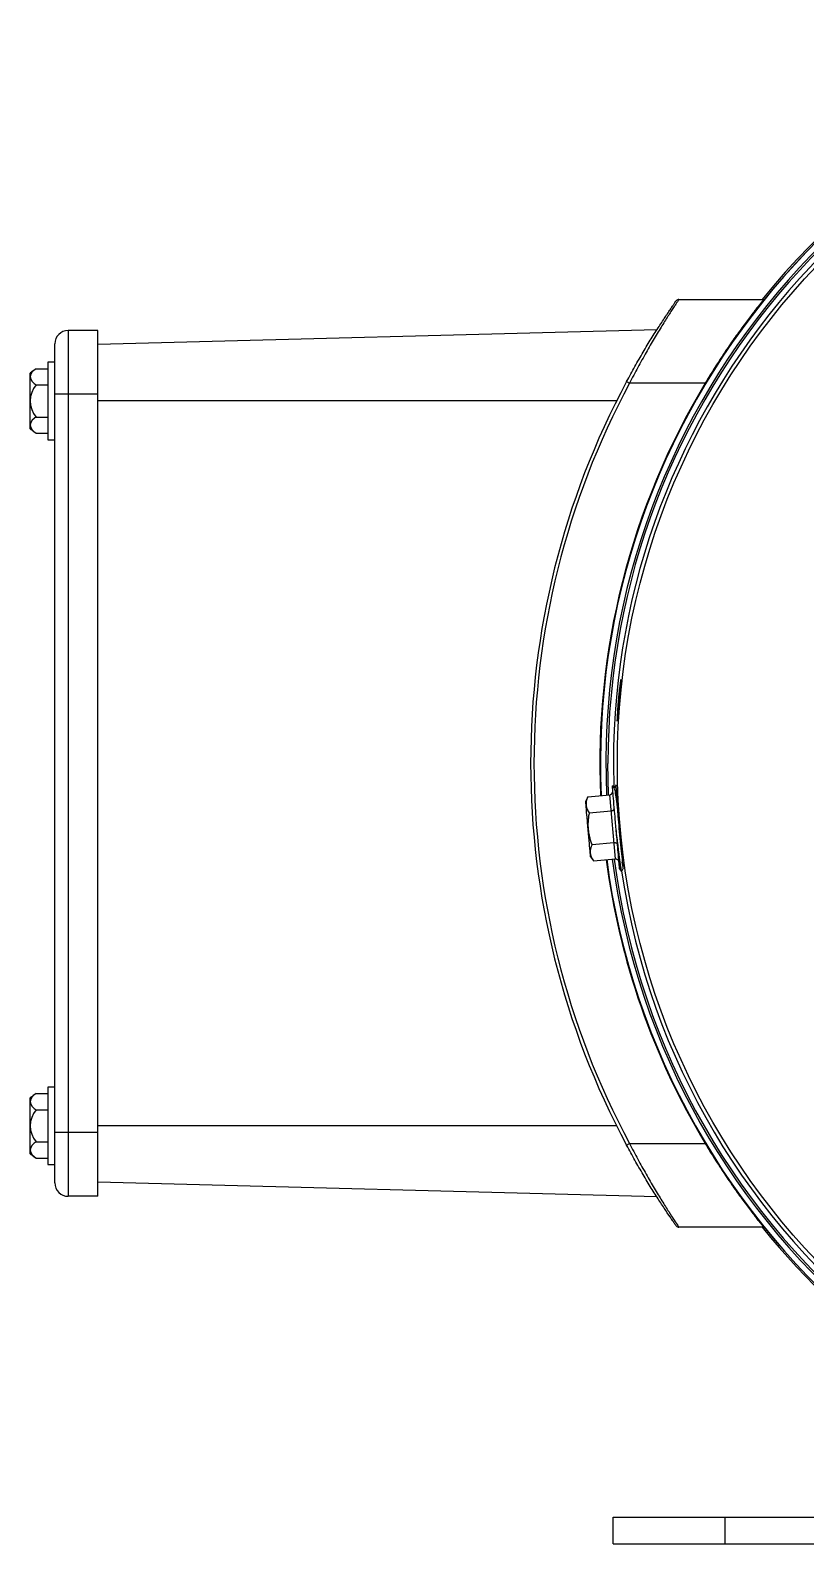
# Paper-space layout '_Right' of a CAD drawing. Header units: inches. Extents: x -5.86 to 3.45, y -3.5 to 3.45.
# Drawn here: x -5.86 to -2.39, y -3.5 to 3.29 of the extents above; entities that cross this region are included whole.
import ezdxf

# ---------------------------------------------------------------- set-up
doc = ezdxf.new("R2010")
doc.units = ezdxf.units.IN
doc.header["$MEASUREMENT"] = 0

psp = doc.layouts.new('_Right')

# ---------------------------------------------------------------- linework, layer by layer
at = {"color": 7, "linetype": 'Continuous', "lineweight": 25}
for p, q in [((-2.955, 2.08), (-2.5748, 2.08)), ((-5.6935, 1.941), (-5.6935, -1.941)), ((-5.5605, 1.941), (-5.6935, 1.941)), ((-3.0542, 1.9431), (-5.5605, 1.8775)), ((-5.5605, -1.941), (-5.5605, 1.941)), ((-5.7535, -1.881), (-5.7535, 1.881)), ((-5.8365, 1.7693), (-5.7845, 1.7693)), ((-5.7535, 1.799), (-5.7845, 1.799)), ((-5.7845, 1.799), (-5.7845, 1.451)), ((-5.8635, 1.5), (-5.8635, 1.75)), ((-5.8365, 1.6972), (-5.7845, 1.6972)), ((-3.1895, 1.7121), (-3.1763, 1.705)), ((-2.8371, 1.705), (-3.1763, 1.705)), ((-5.5605, 1.655), (-5.7535, 1.655)), ((-5.8365, 1.5528), (-5.7845, 1.5528)), ((-5.8365, 1.4807), (-5.7845, 1.4807)), ((-5.7845, 1.451), (-5.7535, 1.451)), ((-3.2439, -0.1122), (-3.2526, -0.0998)), ((-3.3636, -0.1494), (-3.3731, -0.1696)), ((-3.3636, -0.1494), (-3.2652, -0.1408)), ((-3.24, -0.4284), (-3.2652, -0.1408)), ((-3.3573, -0.2213), (-3.2589, -0.2127)), ((-3.2463, -0.3565), (-3.3447, -0.3651)), ((-3.3513, -0.4187), (-3.3384, -0.4371)), ((-3.3385, -0.437), (-3.24, -0.4284)), ((-3.2223, -0.4712), (-3.2133, -0.4841)), ((-3.2107, -0.4837), (-3.2037, -0.4688)), ((-3.213, -0.4842), (-3.2109, -0.4839)), ((-5.8365, -1.4807), (-5.7845, -1.4807)), ((-5.7535, -1.451), (-5.7845, -1.451)), ((-5.7845, -1.451), (-5.7845, -1.799)), ((-5.8635, -1.75), (-5.8635, -1.5)), ((-5.8365, -1.5528), (-5.7845, -1.5528)), ((-5.5605, -1.655), (-5.7535, -1.655)), ((-5.8365, -1.6972), (-5.7845, -1.6972)), ((-3.1895, -1.7121), (-3.1763, -1.705)), ((-3.1763, -1.705), (-2.8371, -1.705)), ((-5.8365, -1.7693), (-5.7845, -1.7693)), ((-5.7845, -1.799), (-5.7535, -1.799)), ((-3.0542, -1.9431), (-5.5605, -1.8775)), ((-5.5605, -1.941), (-5.6935, -1.941)), ((-2.5748, -2.08), (-2.955, -2.08)), ((-3.25, -3.4986), (-3.25, -3.379)), ((-3.25, -3.379), (-1.75, -3.379)), ((-2.75, -3.379), (-2.75, -3.4986)), ((-3.25, -3.4986), (-1.75, -3.4986))]:
    psp.add_line(p, q, dxfattribs=at)
at = {"color": 8, "linetype": 'Continuous', "lineweight": 25}
for p, q in [((-3.2348, 1.625), (-5.5605, 1.625)), ((-3.2706, -0.1412), (-3.2736, 0)), ((-3.2488, 0), (-3.247, -0.1078)), ((-3.2348, -1.625), (-5.5605, -1.625))]:
    psp.add_line(p, q, dxfattribs=at)
at = {"color": 7, "linetype": 'Continuous', "lineweight": 25}
psp.add_circle((0, 0), 3.2312, dxfattribs=at)
for centre, radius, start, end in [((0, 0), 3.3076, 97.50108, 182.49892), ((0, 0), 3.315, 97.49549, 141.13769), ((-2.955, 2.065), 0.015, 90, 145.0532), ((-5.6935, 1.881), 0.06, 90, 180), ((-5.7535, 1.625), 0.1665, 119.90545, 131.34778), ((-5.8185, 1.7278), 0.0453, 113.38329, 173.03837), ((-5.8185, 1.7387), 0.0453, 186.96163, 246.61671), ((-5.7535, 1.625), 0.11, 138.99842, 221.00158), ((0, 0), 3.62, 151.77377, 208.22623), ((0, 0), 3.605, 151.77377, 208.22623), ((0, 0), 3.31, 148.99548, 182.50074), ((-5.8185, 1.5113), 0.0453, 113.38329, 173.03837), ((-5.8185, 1.5222), 0.0453, 186.96163, 246.61671), ((-5.7535, 1.625), 0.1665, 228.65222, 240.09455), ((0, 0), 3.3076, 187.50108, 0), ((0, 0), 3.31, 187.49926, 211.00452), ((-5.7535, -1.625), 0.1665, 119.90545, 131.34778), ((-5.8185, -1.5222), 0.0453, 113.38329, 173.03837), ((-5.8185, -1.5113), 0.0453, 186.96163, 246.61671), ((-5.7535, -1.625), 0.11, 138.99842, 221.00158), ((-5.8185, -1.7387), 0.0453, 113.38329, 173.03837), ((-5.8185, -1.7278), 0.0453, 186.96163, 246.61671), ((-5.7535, -1.625), 0.1665, 228.65222, 240.09455), ((-5.6935, -1.881), 0.06, 180, 270), ((-2.955, -2.065), 0.015, 214.9468, 270), ((0, 0), 3.315, 218.86231, 251.10169)]:
    psp.add_arc(centre, radius, start, end, dxfattribs=at)
at = {"color": 8, "linetype": 'Continuous', "lineweight": 25}
for radius, start, end in [(3.3071, 97.50145, 182.49855), (3.2823, 97.5204, 182.4796), (3.2736, 97.52707, 180), (3.2488, 98.53647, 180), (3.2736, 187.52707, 2.47293), (3.2488, 188.56339, 1.94013), (3.3071, 187.50145, 0), (3.2823, 187.5204, 0)]:
    psp.add_arc((0, 0), radius, start, end, dxfattribs=at)
at = {"color": 7, "linetype": 'Continuous', "lineweight": 25}
for points, knots in [([(-3.1895, 1.7121), (-3.1773, 1.7349), (-3.165, 1.7572), (-3.1403, 1.801), (-3.1279, 1.8225), (-3.1029, 1.8646), (-3.0907, 1.8848), (-3.0729, 1.9136), (-3.067, 1.923), (-3.0555, 1.9412), (-3.0498, 1.9501), (-3.0334, 1.9757), (-3.0231, 1.9913), (-3.0091, 2.0124), (-3.0047, 2.019), (-2.9964, 2.0312), (-2.9926, 2.0368), (-2.9857, 2.047), (-2.9826, 2.0515), (-2.9771, 2.0594), (-2.9748, 2.0628), (-2.9692, 2.0708), (-2.9673, 2.0736), (-2.9673, 2.0736)], [0, 0, 0, 0, 0.125, 0.125, 0.25, 0.25, 0.375, 0.375, 0.4375, 0.4375, 0.5, 0.5, 0.625, 0.625, 0.6875, 0.6875, 0.75, 0.75, 0.8125, 0.8125, 0.875, 0.875, 1, 1, 1, 1]), ([(-2.955, 2.08), (-2.955, 2.08), (-2.9569, 2.0772), (-2.9624, 2.0689), (-2.9646, 2.0655), (-2.97, 2.0574), (-2.9731, 2.0527), (-2.9799, 2.0423), (-2.9837, 2.0366), (-2.9918, 2.024), (-2.9962, 2.0172), (-3.0101, 1.9954), (-3.0203, 1.9793), (-3.0367, 1.9528), (-3.0423, 1.9436), (-3.0538, 1.9246), (-3.0597, 1.9149), (-3.0774, 1.8849), (-3.0896, 1.864), (-3.1146, 1.8201), (-3.127, 1.7977), (-3.1518, 1.752), (-3.1641, 1.7287), (-3.1763, 1.705)], [0, 0, 0, 0, 0.125, 0.125, 0.1875, 0.1875, 0.25, 0.25, 0.3125, 0.3125, 0.375, 0.375, 0.5, 0.5, 0.5625, 0.5625, 0.625, 0.625, 0.75, 0.75, 0.875, 0.875, 1, 1, 1, 1]), ([(-2.5748, 2.08), (-2.5748, 2.08), (-2.5772, 2.077), (-2.5842, 2.0684), (-2.5871, 2.0647), (-2.5938, 2.0563), (-2.5976, 2.0515), (-2.606, 2.0408), (-2.6107, 2.0349), (-2.6207, 2.022), (-2.626, 2.015), (-2.6428, 1.993), (-2.6549, 1.9769), (-2.6743, 1.9505), (-2.681, 1.9413), (-2.6946, 1.9224), (-2.7014, 1.9127), (-2.7223, 1.883), (-2.7365, 1.8623), (-2.7582, 1.8299), (-2.7655, 1.8188), (-2.78, 1.7966), (-2.7872, 1.7854), (-2.8087, 1.7515), (-2.823, 1.7285), (-2.8371, 1.705)], [0, 0, 0, 0, 0.125, 0.125, 0.1875, 0.1875, 0.25, 0.25, 0.3125, 0.3125, 0.375, 0.375, 0.5, 0.5, 0.5625, 0.5625, 0.625, 0.625, 0.75, 0.75, 0.8125, 0.8125, 0.875, 0.875, 1, 1, 1, 1]), ([(-3.2321, 0.2066), (-3.232, 0.2102), (-3.2318, 0.2143), (-3.2313, 0.2232), (-3.231, 0.2282), (-3.2304, 0.2386), (-3.23, 0.2441), (-3.2292, 0.2555), (-3.2288, 0.2616), (-3.2278, 0.2736), (-3.2273, 0.2797), (-3.2262, 0.292), (-3.2256, 0.2981), (-3.2239, 0.3158), (-3.2226, 0.3272), (-3.2209, 0.3419), (-3.2203, 0.3466), (-3.2193, 0.3548), (-3.2188, 0.3585), (-3.2179, 0.3649), (-3.2175, 0.3676), (-3.2168, 0.3718), (-3.2165, 0.3733), (-3.2161, 0.3753), (-3.2159, 0.3756), (-3.2158, 0.3752), (-3.2157, 0.3743), (-3.2159, 0.3715), (-3.216, 0.3695), (-3.2164, 0.3644), (-3.2166, 0.3613), (-3.2173, 0.3541), (-3.2176, 0.3501), (-3.2184, 0.3411), (-3.2189, 0.3362), (-3.2203, 0.3206), (-3.2214, 0.3089), (-3.223, 0.2909), (-3.2236, 0.2847), (-3.2246, 0.2724), (-3.2251, 0.2664), (-3.2261, 0.2545), (-3.2266, 0.2486), (-3.2276, 0.2376), (-3.228, 0.2323), (-3.2288, 0.2223), (-3.2292, 0.2177), (-3.2299, 0.2095), (-3.2302, 0.2057), (-3.2308, 0.1993), (-3.2311, 0.1966), (-3.2315, 0.1924), (-3.2317, 0.1908), (-3.2321, 0.1889), (-3.2322, 0.1885), (-3.2324, 0.189), (-3.2324, 0.1898), (-3.2325, 0.1941), (-3.2324, 0.1993), (-3.2321, 0.2066)], [0, 0, 0, 0, 0.03125, 0.03125, 0.0625, 0.0625, 0.09375, 0.09375, 0.125, 0.125, 0.15625, 0.15625, 0.1875, 0.1875, 0.25, 0.25, 0.28125, 0.28125, 0.3125, 0.3125, 0.34375, 0.34375, 0.375, 0.375, 0.40625, 0.40625, 0.4375, 0.4375, 0.46875, 0.46875, 0.5, 0.5, 0.53125, 0.53125, 0.5625, 0.5625, 0.625, 0.625, 0.65625, 0.65625, 0.6875, 0.6875, 0.71875, 0.71875, 0.75, 0.75, 0.78125, 0.78125, 0.8125, 0.8125, 0.84375, 0.84375, 0.875, 0.875, 0.90625, 0.90625, 0.9375, 0.9375, 1, 1, 1, 1]), ([(-3.2652, -0.1408), (-3.2644, -0.1407), (-3.263, -0.1405), (-3.2609, -0.1397), (-3.2589, -0.1386), (-3.257, -0.1372), (-3.2552, -0.1352), (-3.2536, -0.1326), (-3.2524, -0.1296), (-3.2516, -0.1261), (-3.2517, -0.1236), (-3.2517, -0.1222)], [0, 0, 0, 0, 0.084476, 0.171269, 0.260932, 0.353968, 0.450828, 0.574732, 0.714344, 0.833102, 1, 1, 1, 1]), ([(-3.2366, -0.2947), (-3.2386, -0.2722), (-3.2425, -0.2272), (-3.2478, -0.1673), (-3.2516, -0.1235), (-3.2537, -0.0996), (-3.2536, -0.1003), (-3.2536, -0.1005)], [0, 0, 0, 0, 0.220736, 0.441591, 0.658237, 0.870956, 1, 1, 1, 1]), ([(-3.2372, -0.0966), (-3.2384, -0.0992), (-3.2408, -0.1042), (-3.2431, -0.1092), (-3.2443, -0.1116)], [0, 0, 0, 0, 0.523375, 1, 1, 1, 1]), ([(-3.23, -0.2), (-3.2308, -0.1941), (-3.2337, -0.1718), (-3.238, -0.1403), (-3.2419, -0.1163), (-3.2432, -0.1149), (-3.2437, -0.1144)], [0, 0, 0, 0, 0.120401, 0.452377, 0.784432, 1, 1, 1, 1]), ([(-3.23, -0.2), (-3.2312, -0.1826), (-3.2335, -0.1479), (-3.2356, -0.1132), (-3.2369, -0.0963), (-3.2374, -0.0988), (-3.2375, -0.0997)], [0, 0, 0, 0, 0.291617, 0.583486, 0.865749, 1, 1, 1, 1]), ([(-3.3636, -0.1494), (-3.3644, -0.151), (-3.3658, -0.1543), (-3.3677, -0.1592), (-3.3692, -0.1638), (-3.3707, -0.1699), (-3.3719, -0.1775), (-3.3717, -0.1834), (-3.3716, -0.1863)], [0, 0, 0, 0, 0.135068, 0.265787, 0.392274, 0.514662, 0.760355, 1, 1, 1, 1]), ([(-3.3716, -0.1863), (-3.3714, -0.1878), (-3.3711, -0.1907), (-3.3702, -0.195), (-3.3689, -0.1994), (-3.3667, -0.2052), (-3.3631, -0.2126), (-3.3593, -0.2183), (-3.3573, -0.2213)], [0, 0, 0, 0, 0.1191638, 0.2397227, 0.3618656, 0.4857743, 0.7342655, 1, 1, 1, 1]), ([(-3.3622, -0.2942), (-3.3641, -0.2724), (-3.366, -0.2507), (-3.3693, -0.2131), (-3.3706, -0.1972), (-3.3716, -0.1863)], [0, 0, 0, 0, 0.5, 0.5, 1, 1, 1, 1]), ([(-3.2589, -0.2127), (-3.2582, -0.2126), (-3.2567, -0.2124), (-3.2546, -0.212), (-3.2525, -0.2113), (-3.2506, -0.2105), (-3.2487, -0.2094), (-3.247, -0.2081), (-3.2457, -0.2065), (-3.2447, -0.2047), (-3.2447, -0.2034), (-3.2447, -0.2027)], [0, 0, 0, 0, 0.084476, 0.171269, 0.260932, 0.353968, 0.450828, 0.574732, 0.714344, 0.833102, 1, 1, 1, 1]), ([(-3.205, -0.4682), (-3.2048, -0.4687), (-3.2039, -0.4708), (-3.206, -0.4504), (-3.2106, -0.4095), (-3.2167, -0.3537), (-3.2225, -0.2937), (-3.227, -0.2404), (-3.2291, -0.2119), (-3.23, -0.2)], [0, 0, 0, 0, 0.06289, 0.245926, 0.422667, 0.589454, 0.745485, 0.893683, 1, 1, 1, 1]), ([(-3.3573, -0.2213), (-3.3579, -0.2245), (-3.3591, -0.2309), (-3.3606, -0.2404), (-3.3617, -0.2496), (-3.3627, -0.2616), (-3.3633, -0.2765), (-3.3625, -0.2883), (-3.3622, -0.2942)], [0, 0, 0, 0, 0.134916, 0.265485, 0.391827, 0.514071, 0.760071, 1, 1, 1, 1]), ([(-3.3622, -0.2942), (-3.3619, -0.297), (-3.3613, -0.3029), (-3.36, -0.3116), (-3.3583, -0.3204), (-3.3556, -0.3322), (-3.3513, -0.3472), (-3.347, -0.359), (-3.3447, -0.3651)], [0, 0, 0, 0, 0.1191705, 0.2397359, 0.3618852, 0.4858002, 0.7342924, 1, 1, 1, 1]), ([(-3.3527, -0.402), (-3.3537, -0.3911), (-3.3551, -0.3752), (-3.3584, -0.3376), (-3.3603, -0.3159), (-3.3622, -0.2942)], [0, 0, 0, 0, 0.5, 0.5, 1, 1, 1, 1]), ([(-3.211, -0.4829), (-3.2117, -0.4816), (-3.2132, -0.4789), (-3.218, -0.4472), (-3.2243, -0.398), (-3.2309, -0.3437), (-3.2351, -0.308), (-3.2366, -0.2947)], [0, 0, 0, 0, 0.19976, 0.422443, 0.645193, 0.86801, 1, 1, 1, 1]), ([(-3.3447, -0.3651), (-3.3455, -0.3667), (-3.347, -0.37), (-3.3488, -0.3748), (-3.3503, -0.3795), (-3.3519, -0.3856), (-3.3531, -0.3931), (-3.3528, -0.3991), (-3.3527, -0.402)], [0, 0, 0, 0, 0.135032, 0.265717, 0.392175, 0.514535, 0.760293, 1, 1, 1, 1]), ([(-3.3527, -0.402), (-3.3526, -0.4034), (-3.3522, -0.4063), (-3.3513, -0.4107), (-3.35, -0.4151), (-3.3478, -0.4209), (-3.3442, -0.4282), (-3.3404, -0.434), (-3.3385, -0.437)], [0, 0, 0, 0, 0.119134, 0.239661, 0.361771, 0.485644, 0.734213, 1, 1, 1, 1]), ([(-3.2306, -0.3638), (-3.2307, -0.3633), (-3.2308, -0.3624), (-3.2315, -0.3613), (-3.2324, -0.3601), (-3.2338, -0.3589), (-3.2361, -0.3577), (-3.239, -0.3568), (-3.2426, -0.3563), (-3.2451, -0.3564), (-3.2463, -0.3565)], [0, 0, 0, 0, 0.11681, 0.212178, 0.286099, 0.425812, 0.549727, 0.708818, 0.858132, 1, 1, 1, 1]), ([(-3.2305, -0.3649), (-3.2281, -0.3848), (-3.2232, -0.4245), (-3.2177, -0.4643), (-3.2143, -0.4845), (-3.2135, -0.4821), (-3.2133, -0.4814)], [0, 0, 0, 0, 0.292696, 0.585396, 0.877965, 1, 1, 1, 1]), ([(-3.2213, -0.4704), (-3.2212, -0.4709), (-3.2211, -0.4722), (-3.2229, -0.4512), (-3.2262, -0.4141), (-3.2291, -0.3802), (-3.2305, -0.3649)], [0, 0, 0, 0, 0.1511419, 0.4489366, 0.7512256, 1, 1, 1, 1]), ([(-3.24, -0.4284), (-3.2393, -0.4283), (-3.2378, -0.4283), (-3.2356, -0.4286), (-3.2335, -0.4294), (-3.2314, -0.4305), (-3.2293, -0.4321), (-3.2272, -0.4344), (-3.2255, -0.4371), (-3.2241, -0.4405), (-3.2238, -0.4429), (-3.2235, -0.4443)], [0, 0, 0, 0, 0.0844767, 0.1712737, 0.260945, 0.3539937, 0.4508699, 0.574655, 0.7143281, 0.8330716, 1, 1, 1, 1]), ([(-2.9673, -2.0736), (-2.9673, -2.0736), (-2.9678, -2.0729), (-2.9697, -2.0701), (-2.9711, -2.068), (-2.9749, -2.0626), (-2.9772, -2.0593), (-2.9826, -2.0514), (-2.9858, -2.0469), (-2.9963, -2.0314), (-3.0046, -2.0192), (-3.0233, -1.9911), (-3.0337, -1.9752), (-3.0556, -1.9412), (-3.0671, -1.923), (-3.0849, -1.8942), (-3.0909, -1.8843), (-3.1032, -1.864), (-3.1094, -1.8536), (-3.128, -1.8223), (-3.1404, -1.8009), (-3.165, -1.7572), (-3.1773, -1.7349), (-3.1895, -1.7121)], [0, 0, 0, 0, 0.0625, 0.0625, 0.125, 0.125, 0.1875, 0.1875, 0.25, 0.25, 0.375, 0.375, 0.5, 0.5, 0.625, 0.625, 0.6875, 0.6875, 0.75, 0.75, 0.875, 0.875, 1, 1, 1, 1]), ([(-3.1763, -1.705), (-3.1641, -1.7288), (-3.1518, -1.752), (-3.1271, -1.7976), (-3.1147, -1.8198), (-3.0962, -1.8525), (-3.09, -1.8633), (-3.0777, -1.8844), (-3.0716, -1.8947), (-3.0538, -1.9247), (-3.0424, -1.9435), (-3.0206, -1.9787), (-3.0102, -1.9952), (-2.9917, -2.0242), (-2.9835, -2.0368), (-2.9697, -2.0579), (-2.9643, -2.066), (-2.9588, -2.0743), (-2.9574, -2.0764), (-2.9555, -2.0793), (-2.955, -2.08), (-2.955, -2.08)], [0, 0, 0, 0, 0.125, 0.125, 0.25, 0.25, 0.3125, 0.3125, 0.375, 0.375, 0.5, 0.5, 0.625, 0.625, 0.75, 0.75, 0.875, 0.875, 0.9375, 0.9375, 1, 1, 1, 1]), ([(-2.8371, -1.705), (-2.8229, -1.7285), (-2.8087, -1.7515), (-2.7802, -1.7965), (-2.7658, -1.8185), (-2.7442, -1.8508), (-2.737, -1.8615), (-2.7227, -1.8824), (-2.7156, -1.8925), (-2.6948, -1.9222), (-2.6813, -1.9409), (-2.6555, -1.9761), (-2.643, -1.9927), (-2.6207, -2.022), (-2.6106, -2.0349), (-2.5978, -2.0513), (-2.5939, -2.0561), (-2.5872, -2.0646), (-2.5843, -2.0682), (-2.5797, -2.074), (-2.5779, -2.0762), (-2.5754, -2.0792), (-2.5748, -2.08), (-2.5748, -2.08)], [0, 0, 0, 0, 0.125, 0.125, 0.25, 0.25, 0.3125, 0.3125, 0.375, 0.375, 0.5, 0.5, 0.625, 0.625, 0.75, 0.75, 0.8125, 0.8125, 0.875, 0.875, 0.9375, 0.9375, 1, 1, 1, 1])]:
    psp.add_open_spline(points, degree=3, knots=knots, dxfattribs=at)
for points in [[(-3.3716, -0.1863), (-3.3725, -0.1754), (-3.3731, -0.1696), (-3.3731, -0.1696)], [(-3.2305, -0.3649), (-3.2324, -0.3428), (-3.2345, -0.3189), (-3.2366, -0.2947)], [(-3.3513, -0.4187), (-3.3513, -0.4187), (-3.3518, -0.4129), (-3.3527, -0.402)], [(-3.2106, -0.4428), (-3.2086, -0.4543), (-3.2071, -0.4623), (-3.206, -0.4668)]]:
    psp.add_open_spline(points, degree=3, dxfattribs=at)

doc.saveas('drawing.dxf')
